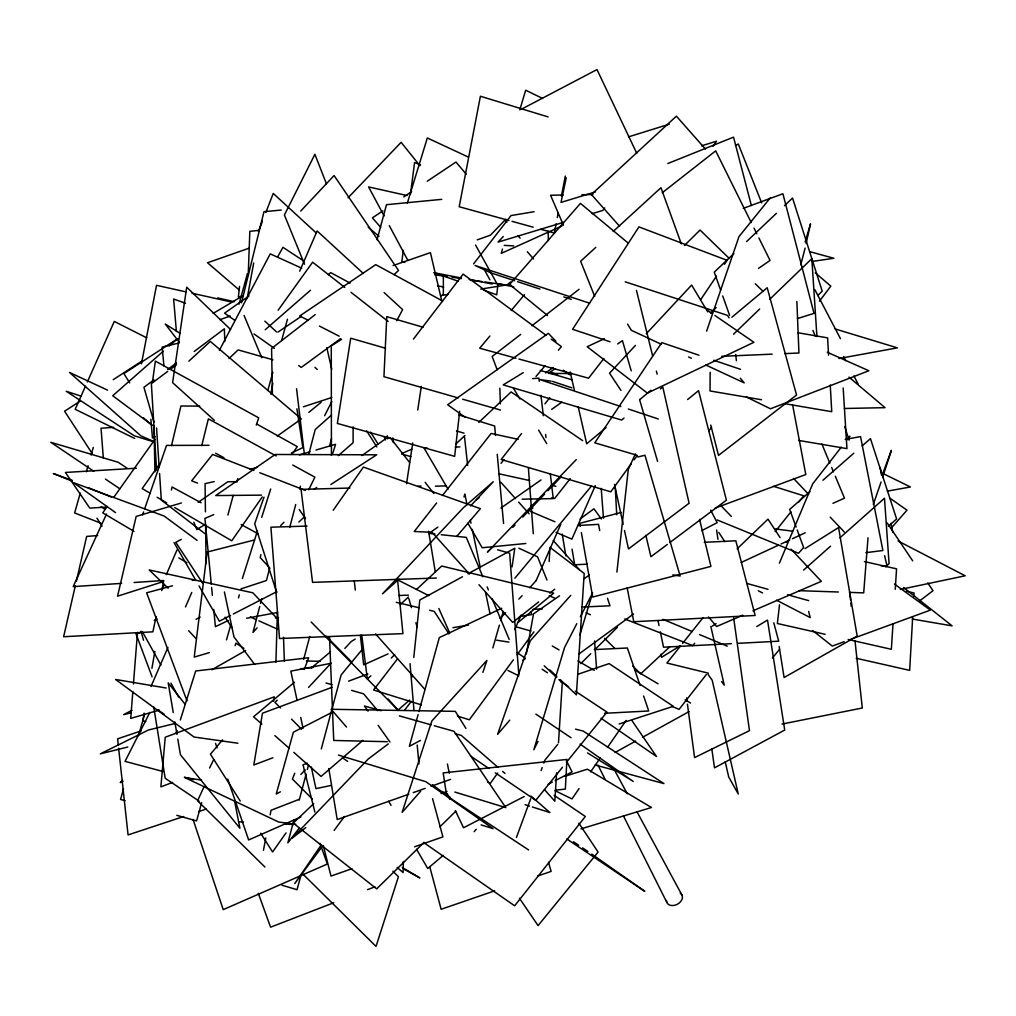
<?xml version="1.0" encoding="UTF-8"?>
<svg xmlns="http://www.w3.org/2000/svg" width="1016" height="1016" viewBox="0 0 1016 1016"><rect width="100%" height="100%" fill="white"/><g stroke="black" fill="none" stroke-linecap="round" stroke-linejoin="round"><path stroke-width="1.5" d="M353.124 426.885L353.111 442.697L338.29 455.651M710.171 372.262L710.044 390.97L761.53 399.745M403.377 861.543L403.085 872.553L397.167 867.423M275.92 662.089L277.393 611.95M248.209 275.438L249.834 231.318L259.118 230.353M912.698 616.661L909.663 670.357L856.17 658.254M913.854 596.125L914.032 592.963L906.31 591.223M549.148 561.505L549.999 547.395L584.2 573.456L576.389 694.855L560.248 679.679M556.603 772.795L554.825 801.218L544.5 789.635M558.495 742.798L562.267 682.79L558.876 679.602M892.988 624.04L891.35 649.288L848.22 639.521M895.236 589.344L896.557 568.833L864.451 561.581M132.817 691.82L130.721 718.388L159.347 710.082M133.426 684.009L137.49 632.435M868.02 537.794L863.702 592.874L849.465 592.379M411.671 677.634L412.001 674.522M413.779 657.454L419.786 600.024L462.47 576.77M239.522 286.398L238.366 297.066L241.452 296.367M459.664 411.315L454.647 456.324L337.337 423.431L350.71 338.201L385.496 348.247M616.903 572.097L628.282 469.417L635.343 453.962M497.815 285.42L496.735 294.818L483.4 290.119M779.501 604.787L777.367 623.506L825.119 634.302M403.288 250.406L401.879 261.391L404.851 262.433M410.54 193.929L414.566 162.56L420.497 164.795M152.425 382.232L155.359 361.137L258.712 417.843L256.286 425.044M512.077 566.877L514.795 548.259L467.982 573.761M406.54 483.718L412.737 442.951M417.741 410.032L421.31 386.512M144.132 713.092L142.786 720.801L145.834 721.538M151.917 668.376L154.876 651.408M273.52 701.408L274.32 696.824L165.24 737.222L160.871 786.867L172.669 782.409M526.326 653.898L533.514 613.905L559.511 595.808M247.18 298.475L253.695 262.941M263.462 850.252L265.798 837.959M270.167 814.895L271.031 810.285L299.047 799.402M141.453 363.817L156.515 285.318L185.877 291.859M270.777 394.119L272.859 383.261M260.845 554.609L260.261 557.644L269.811 568.071M556.108 223.787L554.33 233.032L540.741 229.273M557.301 217.627L558.19 213.004M561.454 196.05L565.315 176.022M171.425 490.004L172.047 486.981L201.079 502.768M566.242 177.787L561.01 202.413L595.503 191.884M156.159 616.534L152.87 631.825L63.627 636.74L75.311 585.813M161.747 590.525L163.398 582.879M805.078 248.12L800.786 264.808M806.107 243.561L810.527 223.838L805.167 241.871M76.378 581.19L86.652 536.435L97.676 535.546M171.501 445.643L180.924 405.994L199.746 406.108M241.49 302.832L263.982 211.684L281.254 210.058M201.739 445.63L208.382 418.859L276.161 455.955M259.715 606.489L252.997 632.447L257.061 627.85M260.502 603.44L261.696 598.856M269.596 568.325L266.433 580.53L241.033 588.874M289.738 527.469L295.707 504.52M299.695 489.217L300.482 486.156M308.851 454.012L315.214 429.527L331.457 415.125M329.54 446.164L331.546 438.518M303.67 659.359L309.753 636.422M293.954 819.912L287.858 842.848L299.339 827.964M299.237 800.037L306.146 774.027M307.365 769.442L308.585 764.857M321.297 748.906L341.135 674.954L362.28 649.389M227.889 515.061L233.236 495.313M236.944 481.635L237.769 478.6M377.05 239.738L386.499 204.686L441.744 199.352M301.168 874.573L297.04 889.698L281.991 885.228M239.039 304.19L247.396 273.647M267.843 390.5L272.859 372.3M281.623 340.462L287.464 319.227M502.463 249.047L501.282 253.352L562 225.958M418.109 714.604L409.372 746.315L420.472 740.423M418.935 711.581L439.318 637.604L501.777 608.241M201.663 802.653L196.583 820.928L176.809 815.34M123.558 788.81L120.561 799.452L125.12 800.735M138.557 735.648L144.551 714.375M80.277 493.128L74.625 512.94L101.117 523.316M86.347 471.792L88.087 465.696M91.123 455.028L93.294 447.421M226.492 639.877L230.759 624.865M238.468 597.878L239.319 594.868M492.849 647.929L499.389 625.145M500.697 620.586L503.314 611.467M463.982 496.951L464.833 494.055L467.093 504.8M519.824 109.817L525.678 90.233L542.595 98.425M579.831 635.025L592.62 592.899L580.39 616.674M407.314 203.187L427.342 137.96L468.49 157.137M332.804 453.25L335.559 444.284L316.027 450.025M162.662 588.95L164.071 584.403M176.124 733.374L177.051 730.402M180.315 720.014L195.682 670.992L308.623 657.758L304.254 669.481M242.38 578.51L257.48 530.771M261.722 517.335L270.688 488.988M235.09 645.63L235.89 643.153L243.853 648.348M881.075 482.016L873.303 504.431M882.548 477.495L891.4 450.342L882.637 474.04M482.879 672.389L486.893 660.438L431.838 720.992L402.133 812.343L420.675 791.172M706.641 331.114L738.988 236.601L770.458 197.637M142.583 514.883L143.599 511.924M144.628 508.965L166.535 445.414L209.029 445.3M264.008 497.18L254.686 523.773L276.72 592.557M516.42 837.489L530.67 798.805M541.084 770.534L542.188 767.563M543.827 763.105L544.919 760.133L557.708 744.398M258.432 231.407L262.42 221.183M265.849 212.42L273.253 193.434L316.141 232.867M294.754 773.265L292.418 779.018L312.407 799.135M779.361 563.182L812.711 483.87L841.261 447.18M848.589 439.09L849.821 436.181L846.976 439.852M166.281 574.688L176.987 549.974M299.695 271.183L317.119 230.962L363.334 273.456M151.003 686.498L167.932 647.433M185.496 606.933L191.757 592.468M514.744 629.526L521.043 615.099M536.181 580.504L560.781 524.269M595.312 485.585L571.868 539.153L556.082 532.346M85.446 386.245L75.197 409.296L134.734 438.468M87.363 381.927L114.287 321.437L146.761 337.845M204.102 786.524L197.587 800.798L264.922 867.029M106.54 514.02L73.165 586.638L121.59 583.362M308.712 489.814L314.897 477.164L292.76 465.049M209.575 767.994L213.754 759.549M538.023 741.375L533.819 749.795L564.579 647.459L576.796 623.672M149.885 712.368L125.057 761.365L163.081 771.512M324.637 415.671L331.8 401.561M396.761 320.713L402.615 309.575L384.124 292.583M219.329 350.38L270.243 253.873L301.752 268.199M277.571 257.023L282.981 247.32L303.936 261.15M700.659 299.707L716.509 276.085M724.433 264.274L727.075 260.337L638.937 226.898L572.592 329.286L610.07 341.77M713.067 146.304L716.483 141.237L701.523 145.834M321.45 844.626L294.78 883.539L322.897 845.566M579.069 788.619L571.97 798.919L555.053 790.689M590.614 771.893L600.38 757.733M607.492 747.433L626.135 720.395M708.876 430.975L711.581 427.063M262.28 496.926L231.762 540.791L174.752 507.568M291.897 454.368L297.269 446.621L257.162 424.269M333.197 510.286L363.41 467.068L480.377 508.686L456.768 536.397M286.042 832.879L272.58 851.967L260.668 833.209M159.385 464.287L142.177 488.582L150.317 493.332M107.315 506.425L102.743 512.864L133.972 531.355M113.728 497.408L154.915 439.42M497.7 773.036L490.372 783.26L487.553 781.875M278.117 310.236L312.623 262.191L344.792 287.439M631.266 463.69L610.768 491.808L501.142 459.486L521.576 433.527M634.073 459.854L636.867 456.019M513.359 659.879L469.329 719.773L457.365 716.051M517.106 654.787L533.959 631.838M334.15 830.377L344.462 816.458M819.455 301.193L830.821 286.131L815.277 272.783M404.635 710.171L411.277 701.383M413.461 339.065L463.118 274.13L546.1 335.331M397.535 658.838L373.545 690.016L421.437 704.888M473.596 263.868L511.048 215.557L534.086 211.709M603.898 358.457L588.569 378.206L518.998 359.042M706.323 674.548L679.082 709.384L671.843 706.285M436.626 502.958L414.236 531.495L431.013 532.232M442.468 495.503L491.134 433.451L518.135 439.331M570.255 478.612L554.647 498.462L551.561 497.967M544.932 403.86L549.796 397.675M501.053 463.283L503.987 459.55M680.593 645.871L666.915 663.029L708.317 673.151M682.549 643.42L703.047 617.677M604.761 207.963L602.793 210.439L592.163 213.652M775.157 531.635L790.931 511.861M798.817 501.98L803.745 495.795L773.506 486.308M562.47 767.258L535.762 800.329L495.3 772.833M566.433 762.356L606.984 712.127L575.234 691.134M772.401 658.025L779.437 649.478M514.896 578.193L591.579 485.953M489.864 336.042L479.692 348.209L515.976 358.204M511.226 310.502L524.447 294.704M222.567 739.838L210.452 754.19L240.246 801.065M536.016 376.415L545.16 365.697M558.368 350.215L561.416 346.634L551.205 339.103M509.778 720.141L497.611 734.314L530.25 640.829L570.751 595.376M891.375 527.99L906.983 510.172L890.118 498.323M474.116 831.685L476.212 829.297M803.212 547.967L798.525 553.25L717.207 519.963M529.742 587.743L535.915 580.847M694.741 643.255L692.633 645.554L624.789 618.985M308.534 687.438L330.937 663.346M344.818 648.424L351.219 641.54L355.194 639.089M635.47 345.364L609.537 373.202L620.954 390.385M646.265 333.769L691.642 285.077L707.758 311.912M300.711 211.061L334.086 175.539L398.526 270.472L393.992 274.714M503.263 236.563L498.043 242.113L563.321 222.377M122.377 780.339L120.269 782.587L123.101 781.253M470.586 505.866L493.243 481.775L463.448 507.657L382.473 593.852L399.021 579.107M300.85 774.433L305.194 769.836M348.069 197.79L401.117 142.316L419.9 165.697M522.707 517.106L544.601 494.144M547.891 490.703L561.035 476.923M505.816 219.24L490.499 235.141L477.279 239.865M500.113 618.388L505.612 612.712M518.808 599.097L522.11 595.693M280.657 525.564L283.985 522.237M580.758 663.626L590.753 653.72M595.198 649.313L617.41 627.291M684.441 245.491L700.075 230.048L729.386 258.572M277.216 700.189L274.98 702.386L280.505 707.974M391.274 658.025L394.665 654.685M424.104 842.315L376.669 888.86L293.23 823.1L313.715 803.669M439.928 826.795L455.74 811.276M492.976 546.722L487.464 552.107L576.263 459.6M512.826 527.304L515.036 525.145M817.715 295.58L822.211 291.198L792.556 198.044L784.504 205.664M733.539 334.239L759.638 309.042M769.849 299.187L811.835 258.674L816.928 336.601M737.172 548.805L767.982 519.151L780.097 537.578M710.502 313.017L716.178 307.594M228.994 358.546L238.125 349.91L272.923 359.778M733.831 253.619L714.261 272.136L720.598 290.017M746.506 241.63L776.44 213.296M455.701 444.157L464.934 435.458M478.79 422.402L511.099 391.947L582.651 440.626M298.844 522.046L304.457 516.801M400.368 604.507L408.407 597.027M416.446 589.547L441.706 566.026L553.682 593.166L518.516 622.11M669.531 647.052L640.702 673.849L632.803 666.077M188.862 361.163L210.337 341.414L301.346 418.935L277.266 436.08M595.77 247.396L580.631 261.252L594.716 296.405M613.232 231.407L660.959 187.706L681.317 243.84M370.865 675.805L367.348 678.98L361.76 635.203M885.546 566.839L889.076 563.651L884.479 498.246L839.915 537.832M888.34 526.377L896.607 518.986L870.458 438.633L862.139 445.922M803.567 570.128L830.542 546.163M163.335 351.193L112.738 395.745L152.146 425.145M169.215 346.012L177.444 338.747M786.282 542.455L788.645 540.372M510.502 282.016L506.946 285.14L484.962 281.978M809.866 491.719L789.673 509.41L796.125 527.025M822.935 480.263L853.821 453.2M265.201 329.743L310.452 290.271M328.308 274.688L330.683 272.618L350.114 283.096M362.941 740.321L321.056 776.44L293.827 752.361M397.65 710.387L409.626 700.075M660.4 389.001L662.788 386.969L689.089 503.238L628.485 548.932L624.484 530.517M294.475 682.231L253.568 716.788L261.861 724.116M311.315 668.007L330.568 651.739M443.281 855.358L427.736 868.515L416.585 849.3M624.04 418.071L621.665 420.065L503.225 384.886L523.253 372.643M731.939 317.195L767.207 287.744L796.544 395.021L718.503 455.409L710.755 425.056M606.082 427.634L586.689 443.776L578.256 407.086M640.004 399.39L650.913 390.322M297.802 421.399L300.253 419.392M308.839 412.356L321.107 402.311M687.616 399.542L698.563 390.652L726.415 500.177L669.798 542.582M538.67 601.929L512.737 622.44L478.968 584.708M549.783 593.141L554.723 589.242M662.305 192.722L715.683 150.863L751.23 222.517M315.138 314.668L271.577 348.463L272.415 394.183M548.691 373.507L554.939 368.668M305.803 827.596L292.303 838.073L368.211 759.041L388.328 743.864M520.713 334.404L492.15 356.464L497.167 369.71M531.889 325.768L579.069 289.306M919.188 601.243L933.005 590.702L927.786 582.93M153.949 379.806L143.929 387.325L153.962 422.085M167.729 369.468L176.505 362.89M167.729 371.361L151.371 383.642L156.591 470.192M170.244 369.468L176.53 364.744M194.158 351.511L224.358 328.828L224.79 341.49M667.271 544.474L650.913 556.73L645.859 535.369M580.022 519.024L593.915 508.8L601.332 518.935M340.627 338.62L301.282 367.398L298.717 365.595M578.828 654.088L633.628 613.956M437.909 527.075L431.483 531.647L469.468 574.091M476.44 499.669L479.006 497.84M314.109 489.306L316.7 487.477M361.975 455.498L387.845 437.223M545.605 372.923L553.275 367.5M249.009 295.935L224.587 313.144L234.81 320.383M551.637 409.397L561.886 402.171M500.901 508.051L541.007 479.946M617.639 343.98L622.427 340.639L631.215 370.827M584.213 578.625L589.407 575.005M198.209 502.323L227.876 481.724L237.299 481.686M758.457 268.414L770.052 260.452L758.901 237.973M277.901 332.143L301.346 316.332M382.854 210.884L372.415 217.856L380.695 227.33M403.746 196.926L411.582 191.694M427.253 181.229L455.981 162.039L466.154 174.117M80.353 401.002L64.579 411.226L92.011 453.263M113.221 379.679L142.138 360.921M177.749 338.62L123.863 373.583L129.692 382.88M330.886 484.48L376.669 454.812L275.196 454.482L215.722 495.554L261.518 495.135M440.728 296.024L443.382 294.335M341.579 339.357L331.267 345.885L331.432 455.282M805.028 548.577L838.568 527.558L857.187 636.13L784.085 677.507L779.196 646.506M204.889 524.561L196.85 529.565L193.827 522.262M680.161 645.846L661.53 657.314L661.111 654.202M712.102 626.173L716.09 623.71M756.806 626.529L767.524 620.09L784.72 730.047L714.515 767.842L711.822 749.008M213.182 313.398L242.913 295.745M522.542 660.387L525.247 658.787M211.785 669.785L245.631 650.583M196.05 619.341L200.177 617.017M615.137 752.437L635.686 741.083M642.531 737.298L689.115 711.581M181.292 539.394L175.768 542.354L202.578 583.044M280.416 791.82L276.25 794.017L293.383 732.206L331.051 712.826M521.348 109.258L596.989 69.571L636.765 153.314M131.953 710.336L123.685 714.616L131.318 712.788M701.675 530.67L717.169 522.668L710.679 510.121M230.556 615.442L219.367 621.208L199.034 585.953M233.35 614.007L276.72 591.693M524.154 796.582L463.55 827.748L455.359 810.654M548.119 784.25L552.348 782.079M555.168 780.631L572.084 771.931L566.395 760.641M735.52 145.44L738.315 144.005L761.683 202.946M154.254 620.42L157.074 618.973M155.308 436.601L152.451 437.96L150.876 419.316M228.232 620.535L215.405 626.682L213.728 609.422M291.389 453.022L302.857 447.611L296.913 408.775M604.342 338.696L587.159 346.735L647.37 393.116L753.91 342.278L714.934 315.481M741.274 562.432L778.218 545.3M781.063 543.979L789.584 540.029M792.429 538.709L805.218 532.778M388.049 653.885L363.69 664.858L360.375 635.267M832.968 503.301L844.474 498.183L835.317 476.225M300.85 816.953L248.641 839.953L227.762 779.056M401.726 453.58L411.823 449.135M742.785 615.213L716.597 626.504L708.533 616.953M752.958 610.819L821.334 581.342L791.07 549.161M213.678 514.642L204.927 518.389L211.303 584.302M667.83 163.512L733.539 137.147L751.357 205.499M333.781 902.729L270.586 927.176L258.293 893.331M367.589 889.66L374.929 886.816M272.834 757.784L253.809 765.01L262.458 713.232L332.232 687.248M348.564 681.165L367.868 673.976M743.306 208.356L782.904 193.751L814.019 313.373L797.42 318.579M715.175 508.076L805.802 474.561L792.658 405.079M844.169 641.693L832.282 646.062L812.597 630.491M848.639 640.067L930.377 610.108L894.448 584.06M307.442 763.181L302.997 764.781L314.871 812.038M408.762 794.207L337.21 819.569L328.79 768.515M413.233 792.62L425.158 788.391M431.114 786.282L450.494 779.412M441.096 793.585L447.015 791.489M249.25 248.133L207.531 262.75L239.42 290.182M351.866 868.743L330.975 876.059L323.304 845.579M414.553 846.798L442.913 836.879L432.562 798.665M219.939 319.646L230.276 316.052M393.04 265.582L430.416 252.641L441.935 301.663M494.64 890.854L441.135 909.282L429.793 866.877M537.743 876.008L551.116 871.41L548.513 862.292M577.825 674.307L609.117 663.613L673.303 706.31L619.15 723.976M141.376 730.796L117.615 738.835L118.301 745.147M183.667 816.521L128.079 834.911L118.643 748.297M198.691 811.543L206.197 809.066M303.428 406.781L331.775 397.51M163.754 581.457L117.577 596.176L136.157 516.433L181.394 502.971M564.731 776.376L587.337 769.188L651.447 807.504L580.962 828.891M628.51 136.868L669.265 124.181M209.321 652.615L194.234 657.111L207.15 552.056L254.533 539.966M140.538 632.485L136.017 633.819L152.095 676.872M249.936 469.43L257.442 467.22M299.504 454.876L310.02 451.79M172.479 585.8L146.634 592.798L187.033 700.977M192.253 580.441L195.288 579.615M621.195 512.458L579.755 523.329L580.288 526.402M127.8 747.014L100.292 753.872L148.438 730.009L174.6 723.595M179.146 342.976L162.166 347.078L163.932 365.963M637.781 456.997L644.957 455.27L680.148 576.034L672.846 574.865M214.249 481.584L205.08 483.629L205.435 511.874M331.28 785.406L315.938 788.645L311.315 767.004M900.29 589.458L965.2 575.793L898.055 540.969M782.066 724.052L862.305 708L854.977 640.677M331.191 663.27L290.83 671.144L297.104 700.519M246.596 618.249L277.47 612.508M838.962 358.521L897.344 347.853L835.088 328.93M845.198 439.382L860.552 436.601L882.891 550.52L865.861 552.679M887.336 491.147L910.425 486.969L880.72 472.415M452.971 627.685L468.427 625.107M519.417 616.623L531.787 614.566L530.847 611.568M448.031 294.386L443.37 295.148L443.332 276.212M480.72 289.115L510.286 284.353M811.898 261.493L833.869 258.267L809.828 251.689M555.942 790.118L565.353 789.089L566.903 759.435L443.179 772.922L446.672 795.858M300.495 668.795L312.953 667.512M525.805 543.496L482.206 547.751L467.906 523.215M275.323 617.957L278.473 617.69M532.651 378.6L538.874 378.13L539.255 381.267M113.652 427.342L101.028 428.219L103.327 458.013M134.087 582.511L163.766 580.492M136.398 468.224L65.418 472.453L89.776 508.102L107.137 507.073M578.04 525.501L598.538 524.358L599.719 530.568M731.368 643.674L663.524 647.205L660.324 631.787M737.68 643.344L778.701 641.198L773.786 622.808M604.52 713.295L648.716 710.997L643.636 695.998M587.35 564.159L574.7 564.782L572.059 549.148M704.279 542.328L735.825 540.791L755.142 615.48L633.768 621.716L627.19 587.947M594.258 649.605L627.38 647.992L640.08 685.495M532.956 609.321L542.392 608.889M581.698 607.073L610.006 605.777L607.492 598.31M721.716 356.324L772.16 354.152M784.771 353.619L798.944 353.009L796.874 301.523M427.291 448.158L424.18 448.272L448.031 489.153M455.244 447.078L459.905 446.9M398.958 595.503L408.407 595.16M436.321 578.028L312.56 582.371L301.054 489.382L350.025 488.036M307.061 526.085L270.904 527.19L279.527 638.518L402.946 633.628L397.612 580.136M417.944 486.169L421.107 486.08M435.343 486.181L446.303 485.877M844.423 408.483L885.038 407.67L849.008 377.139M522.097 499.186L553.263 498.602L550.278 473.57M563.093 195.021L550.558 195.237L563.461 225.222M581.889 194.716L592.861 194.526M550.05 373.444L572.059 373.532M387.286 741.705L333.731 740.461L332.575 712.203M306.387 660.972L320.472 661.34M798.83 590.652L838.39 592.01M238.531 821.779L243.269 822.008M285.902 824.116L293.802 824.509M504.228 245.377L513.664 245.897M507.873 284.937L511.023 285.28M428.663 533.362L434.937 534.035M441.198 534.708L466.28 537.375L482.841 576.745M880.859 565.747L887.159 566.445L884.618 555.727M775.322 528.942L792.632 531.165M295.681 824.293L278.752 822.058L184.582 777.494L201.511 780.148M237.896 743.217L194.056 737.032L115.57 679.475L166.192 687.997M551.04 381.152L539.852 379.565L620.827 406.514M434.734 274.752L447.294 276.555M452.006 277.241L461.416 278.587M472.402 280.175L481.825 281.521M496.595 640.182L508.914 642.125M784.936 403.72L831.736 411.696L830.25 385M798.627 440.423L846.95 448.615L843.166 387.998M912.241 619.011L952.106 625.869L903.554 587.502M797.954 332.753L827.608 337.871L828.573 355.143M437.464 285.814L443.675 287.007M513.753 286.817L496.875 283.528L475.551 245.059M433.756 272.644L461.455 278.028M469.151 279.514L492.227 283.997M498.716 473.761L529.59 480.517M551.218 485.242L555.854 486.258M192.062 293.23L232.245 302.171M217.513 297.929L234.366 301.689M406.971 195.529L368.579 186.919L384.111 215.938M396.24 602.31L419.024 607.746M429.654 610.286L434.213 611.365L448.932 633.895M575.526 729.145L583.184 731.088L663.956 783.577L595.224 765.035M455.257 733.831L461.239 735.368L497.891 767.27M184.379 777.189L193.497 779.628M509.029 220.51L459.207 206.743L480.403 96.241L548.056 116.903M512.051 221.348L533.184 227.19M746.887 583.451L767.982 589.305M787.565 594.754L808.66 600.621M401.815 454.089L410.87 456.616M515.836 626.77L530.936 631M381.114 710.73L364.414 706.018L368.071 711.162M399.339 715.874L431.216 724.878M434.251 725.729L453.987 731.304L505.778 807.606L454.838 792.048M456.501 431L464.033 433.134M458.14 397.916L383.946 376.707L386.779 316.649L423.088 327.241M462.674 399.225L500.532 410.045M497.599 549.783L509.651 553.212L518.782 674.294M326.06 682.993L332.08 684.733M351.625 690.385L363.652 693.865L377.8 710.755M549.986 372.262L557.594 374.472M540.309 370.421L571.957 379.755M637.235 455.333L594.766 442.824L661.797 342.621L698.932 355.219M338.417 755.066L425.856 781.71L493.039 828.65L481.114 824.89M458.927 414.934L494.652 426.034L495.516 435.458M152.311 441.439L134.252 435.762L66.218 391.262L81.191 396.176M525.056 804.685L529.45 806.082M532.371 806.996L549.923 812.559L531 796.087M625.208 281.826L727.443 315.354L729.12 317.856M589.585 303.174L475.018 265.443L490.728 272.834L514.591 280.695M517.576 281.686L539.94 289.052M563.804 296.913L571.259 299.364M552.437 381.356L571.957 387.858M628.332 409.016L658.317 418.998M713.778 360.261L740.524 369.341M435.966 273.406L458.203 281.229M185.496 303.263L173.634 299.022L176.403 331.534M72.301 480.403L53.365 473.558L72.238 481.203M197.536 483.108L191.656 480.847L212.611 454.444L253.898 470.459M259.804 472.745L305.511 490.487M88.202 487.667L111.442 497.078M663.029 619.366L692.226 631.546M699.529 634.581L727.265 646.151M530.187 511.289L554.952 521.792M153.619 441.401L140.83 435.813L69.571 372.466L107.556 390.131M827.265 352.235L868.845 370.751L770.458 408.788L746.379 396.989M250.241 616.953L256.019 619.544M258.915 620.84L277.724 629.272M518.947 548.234L537.578 556.844L546.976 580.072M549.212 595.655L554.901 598.297M586.156 612.788L590.423 614.769M661.391 344.31L631.406 330.34L627.532 324.117M688.518 356.946L691.375 358.28M705.65 364.922L744.207 382.88L740.334 378.219M507.936 670.458L518.909 675.869M396.723 579.399L428.765 595.617M308.191 320.294L299.733 315.963L375.717 264.655L442.582 300.99M319.456 326.072L339.166 336.182M758.33 590.766L762.533 592.938M776.554 600.189L810.184 617.576L808.66 611.429M241.173 524.561L257.759 533.578M215.633 453.225L223.977 457.784M403.352 868.832L419.875 877.938L402.234 867.448M552.285 645.986L559.054 649.923M577.99 660.933L594.233 670.37M157.112 497.281L166.611 502.818M635.102 670.192L658.101 683.819M685.165 699.833L690.575 703.034M178.791 557.886L186.931 562.712M535.876 714.121L571.055 737.743M587.553 752.932L633.171 781.393L580.111 744.106M179.934 333.223L165.265 324.041L179.032 341.935M528.587 849.947L453.593 800.405L432.333 784.657M517.017 652.64L524.955 657.885M542.15 669.265L547.446 672.757M560.68 681.507L568.617 686.765M127.254 468.3L118.135 462.242L50.8 442.303L93.777 471.246M573.481 841.769L578.714 845.287M582.638 847.915L587.858 851.433M566.788 838.949L644.804 891.337L591.769 854.1M105.486 479.133L119.812 488.772M199.06 801.091L165.176 778.243L153.759 707.034M554.126 795.337L585.356 816.483L514.642 905.802L423.608 842.493M470.497 755.993L488.772 768.401M342.341 757.733L347.586 761.302M101.079 506.692L104.953 509.334M707.136 310.121L712.343 313.69M601.053 718.261L656.514 756.501L632.193 720.941M157.671 709.752L164.173 714.273M253.987 333.947L274.434 348.412M115.532 512.597L73.584 482.702L164.16 516.065L197.066 540.347M465.201 417.322L447.675 404.774L548.335 333.35L555.892 341.185M563.385 370.167L569.785 374.777M442.316 791.515L449.948 797.204M204.889 533.654L161.315 500.062L159.563 473.431M350.977 292.291L388.099 321.424M547.522 315.531L509.613 284.455L580.454 203.391L628.028 242.964M368.224 227.216L378.981 236.296M502.628 771.385L504.99 773.443M274.879 735.622L289.09 748.182M143.548 417.843L151.867 425.196M214.376 420.332L172.606 382.626L186.703 287.198L230.594 329.552M264.846 321.145L276.492 331.889M314.947 367.373L317.271 369.519M549.872 669.925L556.793 676.427M544.22 665.798L556.628 677.482M168.148 588.239L149.2 569.951L252.882 592.823L278.409 619.849M755.307 283.807L763.194 291.49M604.545 638.315L614.718 648.31M303.136 874.293L376.022 946.429L398.424 876.732L392.9 871.157M291.554 719.15L301.511 729.209M326.085 636.08L351.587 661.937M388.175 699.033L397.485 709.524L311.125 621.97M720.611 505.32L731.368 516.484M793.471 478.358L808.609 494.335M830.237 517.157L844.296 531.99M188.659 630.745L196.253 638.823M500.85 482.321L515.518 498.627M518.655 502.12L529.133 513.779M553.237 540.576L579.425 569.709M619.62 226.301L591.414 194.526L676.389 116.167L705.46 149.085M375.552 633.92L424.891 689.394M527.329 251.739L533.578 258.928M346.481 727.024L331.127 709.282L455.32 711.365L465.912 728.383M504.838 220.028L506.87 222.441M518.058 235.737L520.103 238.15M184.785 703.859L168.199 682.879L173.253 712.559M390.106 437.553L409.562 462.432M425.132 482.346L433.895 493.547M254.635 664.413L233.972 636.905L224.396 591.972M721.576 681.558L724.243 685.127L710.857 626.58M708.012 674.357L712.191 680.199L738.251 794.004L728.713 776.999L725.208 761.721M378.117 725.31L389.979 742.036M299.225 509.499L305.537 518.592M519.417 898.207L538.074 925.601L598.094 852.081L578.879 823.214M887.222 522.999L912.673 560.832M225.069 617.169L231.991 627.672M718.782 532.422L724.802 541.655M96.965 518.173L102.006 526.11M370.637 432.232L378.231 444.271M366.712 430.936L376.847 446.964M513.398 388.163L519.9 398.983M538.607 430.124L546.748 443.662M531.241 505.485L532.854 508.216M388.696 801.256L391.084 805.37M174.015 542.557L195.91 580.53M483.781 268.719L489.928 279.832M142.456 631.8L160.922 665.086M170.929 683.133L178.613 697.001M614.477 770.039L627.278 793.763M637.057 811.898L682.244 895.617M389.28 225.615L407.772 260.172M843.597 356.438L845.807 360.629M853.91 375.996L858.33 384.378M814.807 289.585L840.448 338.658M597.954 765.048L605.041 779.183M623.468 815.937L666.712 902.144M754.024 228.13L756.806 233.756M447.18 793.56L449.897 799.262M384.239 437.083L385.547 439.928M438.823 608.495L449.72 632.943M812.902 330.441L815.34 336.169M487.134 586.956L488.366 589.864M492.049 598.615L509.219 639.445M244.069 315.468L261.785 357.772M821.88 444.017L829.818 463.042M831.647 467.436L833.476 471.83M304.508 264.224L284.404 214.998L314.897 154.292L326.428 183.769M797.192 529.958L803.643 547.56M722.719 295.974L729.59 315.354M320.002 843.356L327.33 864.032L223.228 909.638L193.053 819.442M215.544 743.407L217.068 747.865M844.664 426.568L849.097 440.131M639.572 399.504L657.581 461.378M408.838 598.551L411.48 607.619M415.887 622.745L417.208 627.278M141.008 631.203L143.548 640.258M636.473 290.449L652.628 355.867M656.387 371.081L657.136 374.129M699.567 519.341L710.933 566.395L592.696 597.027L581.368 532.549M570.179 371.92L574.396 390.258M326.796 347.624L331.737 369.265M614.502 484.454L623.164 524.37M300.749 717.537L303.06 728.358M470.319 520.167L470.967 523.227M472.262 529.374L480.339 567.779M485.508 592.353L490.042 613.855M658.089 620.992L659.054 625.615M447.421 763.994L449.262 773.24M880.097 467.5L881.609 475.247M891.007 523.265L892.823 532.562M234.48 800.468L239.903 828.269L180.442 754.723L177.787 739.102M174.854 721.932L176.987 734.416M562.216 534.124L565.887 555.955M428.587 531.279L435.28 571.792M716.572 529.984L717.969 539.318M733.654 617.893L749.478 730.656L694.576 757.58L687.451 704.177M686.6 697.89L687.019 701.027M540.931 395.338L543.357 415.684M545.605 434.454L545.973 437.591M387.312 435.775L387.68 438.887M296.57 388.81L304.241 453.2M392.773 437.883L393.332 442.57M354.254 580.733L355.308 590.08M464.541 437.02L467.652 465.417M849.681 592.138L850.532 599.961M850.875 603.098L851.217 606.235M735.711 354.482L736.384 360.705M211.607 587.438L212.369 595.287M413.969 710.489L410.045 663.6M417.195 745.096L418.948 763.981M497.243 454.33L503.58 523.507M601.218 488.34L603.466 518.262M528.396 467.995L533.286 533.756M594.576 640.982L596.595 669.176M156.566 428.003L159.144 467.17M615.277 487.883L616.725 514.731M329.514 636.841L332.448 709.054M283.515 637.261L284.353 661.06M499.872 388.239L500.342 403.809M548.145 231.14L548.361 240.525M153.988 425.92L154.94 471.741M205.588 524.421L206.083 563.639M680.237 893.153A8.458 6.096 -27.8 0 1 677.405 904.24A8.458 6.096 -27.8 0 1 666.483 900.532"/></g></svg>
